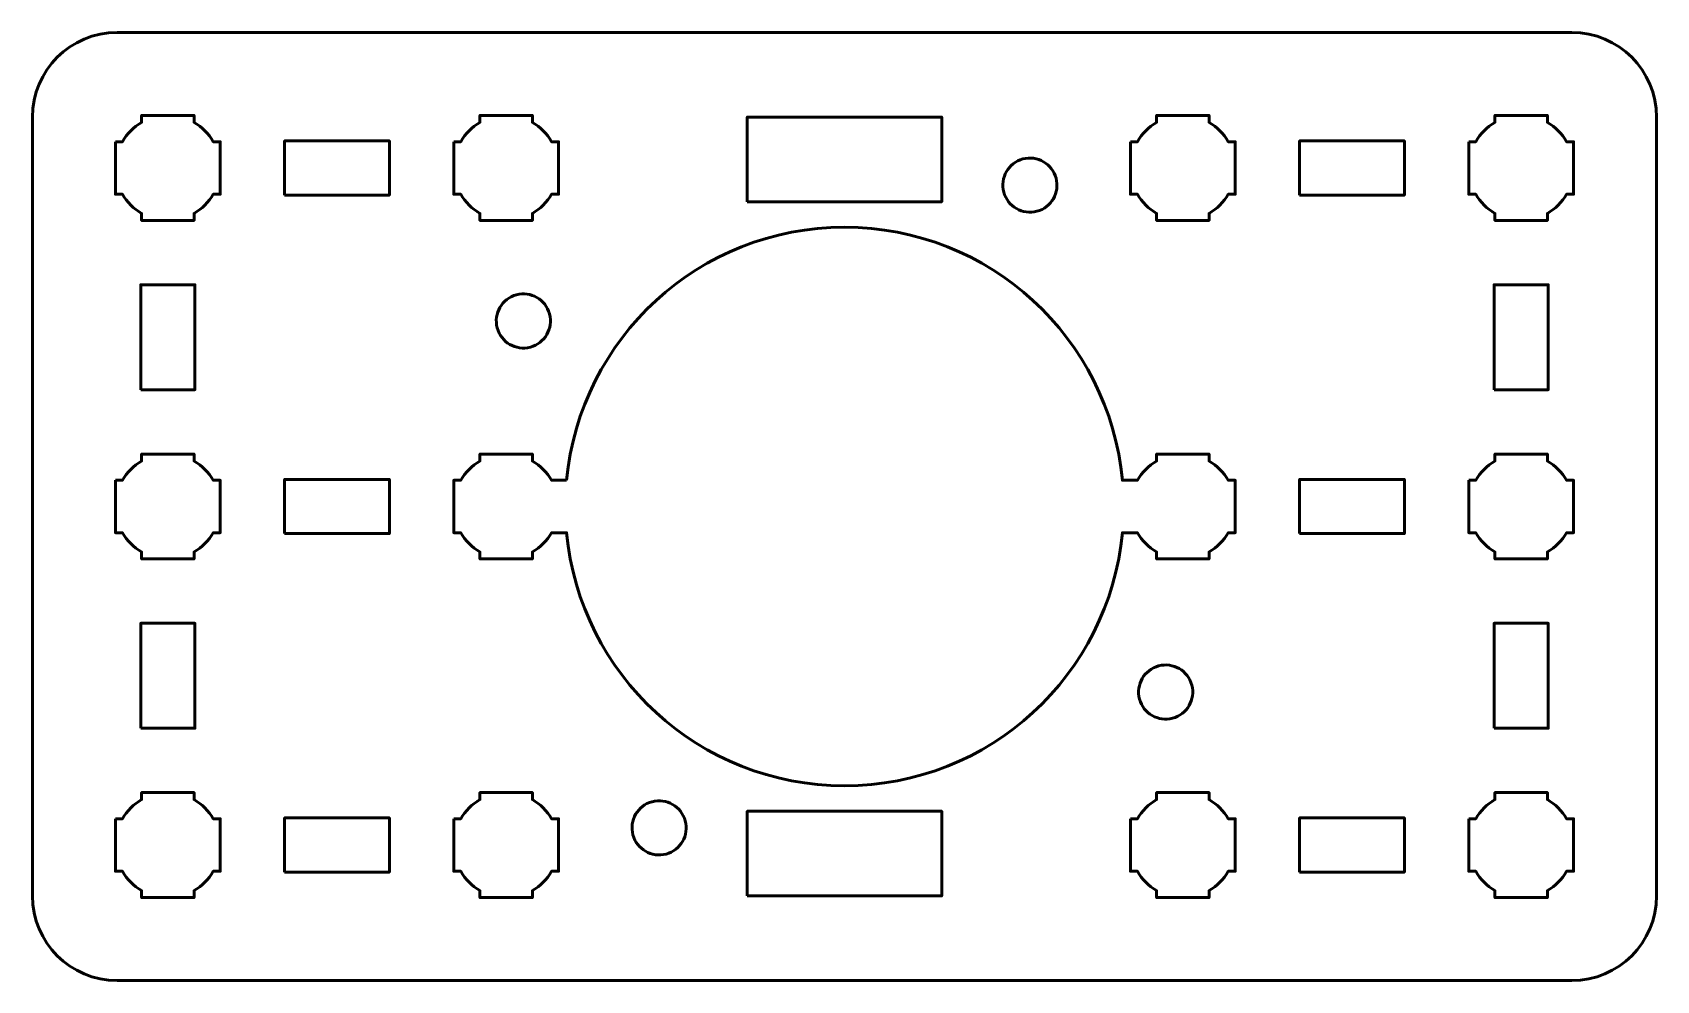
# Model space of a CAD drawing. Header units: centimetres. Extents: x -15.3 to -5.7, y -23.6 to -6.
# Drawn here: x -15.3 to -5.7, y -23.65 to -18.05 of the extents above; entities that cross this region are included whole.
import ezdxf

# ---------------------------------------------------------------- set-up
doc = ezdxf.new("R2010")
doc.units = ezdxf.units.CM
doc.header["$MEASUREMENT"] = 0
doc.layers.add('Layer 1', color=7, linetype='Continuous')

msp = doc.modelspace()

# ---------------------------------------------------------------- linework, layer by layer
at = {"layer": 'Layer 1', "lineweight": 53}
for points in [[(-11.075, -19.05), (-9.925, -19.05), (-9.925, -18.55), (-11.075, -18.55), (-11.075, -19.05)], [(-14.66, -20.16), (-14.34, -20.16), (-14.34, -19.54), (-14.66, -19.54), (-14.66, -20.16)], [(-6.66, -20.16), (-6.34, -20.16), (-6.34, -19.54), (-6.66, -19.54), (-6.66, -20.16)], [(-14.66, -22.16), (-14.34, -22.16), (-14.34, -21.54), (-14.66, -21.54), (-14.66, -22.16)], [(-6.66, -22.16), (-6.34, -22.16), (-6.34, -21.54), (-6.66, -21.54), (-6.66, -22.16)], [(-11.075, -23.15), (-9.925, -23.15), (-9.925, -22.65), (-11.075, -22.65), (-11.075, -23.15)]]:
    msp.add_lwpolyline(points, close=True, dxfattribs=at)
for points, knots in [([(-15.3, -23.15), (-15.3, -23.15), (-15.3, -18.55), (-15.3, -18.55), (-15.3, -18.55), (-15.3, -18.27391), (-15.07609, -18.05), (-14.8, -18.05), (-14.8, -18.05), (-14.8, -18.05), (-6.2, -18.05), (-6.2, -18.05), (-6.2, -18.05), (-5.92391, -18.05), (-5.7, -18.27391), (-5.7, -18.55), (-5.7, -18.55), (-5.7, -18.55), (-5.7, -23.15), (-5.7, -23.15), (-5.7, -23.15), (-5.7, -23.42609), (-5.92391, -23.65), (-6.2, -23.65), (-6.2, -23.65), (-6.2, -23.65), (-14.8, -23.65), (-14.8, -23.65), (-14.8, -23.65), (-15.07609, -23.65), (-15.3, -23.42609), (-15.3, -23.15)], [0, 0, 0, 0, 0.125, 0.125, 0.125, 0.125, 0.25, 0.25, 0.25, 0.25, 0.375, 0.375, 0.375, 0.375, 0.5, 0.5, 0.5, 0.5, 0.625, 0.625, 0.625, 0.625, 0.75, 0.75, 0.75, 0.75, 0.875, 0.875, 0.875, 0.875, 1, 1, 1, 1]), ([(-14.81, -18.695), (-14.81, -18.695), (-14.76851, -18.695), (-14.76851, -18.695), (-14.76851, -18.695), (-14.74128, -18.64795), (-14.70205, -18.60872), (-14.655, -18.58149), (-14.655, -18.58149), (-14.655, -18.58149), (-14.655, -18.54), (-14.655, -18.54), (-14.655, -18.54), (-14.655, -18.54), (-14.5, -18.54), (-14.5, -18.54), (-14.5, -18.54), (-14.5, -18.54), (-14.345, -18.54), (-14.345, -18.54), (-14.345, -18.54), (-14.345, -18.54), (-14.345, -18.58149), (-14.345, -18.58149), (-14.345, -18.58149), (-14.29795, -18.60872), (-14.25872, -18.64795), (-14.23149, -18.695), (-14.23149, -18.695), (-14.23149, -18.695), (-14.19, -18.695), (-14.19, -18.695), (-14.19, -18.695), (-14.19, -18.695), (-14.19, -18.85), (-14.19, -18.85), (-14.19, -18.85), (-14.19, -18.85), (-14.19, -19.005), (-14.19, -19.005), (-14.19, -19.005), (-14.19, -19.005), (-14.23149, -19.005), (-14.23149, -19.005), (-14.23149, -19.005), (-14.25872, -19.05205), (-14.29795, -19.09128), (-14.345, -19.11851), (-14.345, -19.11851), (-14.345, -19.11851), (-14.345, -19.16), (-14.345, -19.16), (-14.345, -19.16), (-14.345, -19.16), (-14.5, -19.16), (-14.5, -19.16), (-14.5, -19.16), (-14.5, -19.16), (-14.655, -19.16), (-14.655, -19.16), (-14.655, -19.16), (-14.655, -19.16), (-14.655, -19.11851), (-14.655, -19.11851), (-14.655, -19.11851), (-14.70205, -19.09128), (-14.74128, -19.05205), (-14.76851, -19.005), (-14.76851, -19.005), (-14.76851, -19.005), (-14.81, -19.005), (-14.81, -19.005), (-14.81, -19.005), (-14.81, -19.005), (-14.81, -18.85), (-14.81, -18.85), (-14.81, -18.85), (-14.81, -18.85), (-14.81, -18.695), (-14.81, -18.695)], [0, 0, 0, 0, 0.05, 0.05, 0.05, 0.05, 0.1, 0.1, 0.1, 0.1, 0.15, 0.15, 0.15, 0.15, 0.2, 0.2, 0.2, 0.2, 0.25, 0.25, 0.25, 0.25, 0.3, 0.3, 0.3, 0.3, 0.35, 0.35, 0.35, 0.35, 0.4, 0.4, 0.4, 0.4, 0.45, 0.45, 0.45, 0.45, 0.5, 0.5, 0.5, 0.5, 0.55, 0.55, 0.55, 0.55, 0.6, 0.6, 0.6, 0.6, 0.65, 0.65, 0.65, 0.65, 0.7, 0.7, 0.7, 0.7, 0.75, 0.75, 0.75, 0.75, 0.8, 0.8, 0.8, 0.8, 0.85, 0.85, 0.85, 0.85, 0.9, 0.9, 0.9, 0.9, 0.95, 0.95, 0.95, 0.95, 1, 1, 1, 1]), ([(-12.81, -18.695), (-12.81, -18.695), (-12.76851, -18.695), (-12.76851, -18.695), (-12.76851, -18.695), (-12.74128, -18.64795), (-12.70205, -18.60872), (-12.655, -18.58149), (-12.655, -18.58149), (-12.655, -18.58149), (-12.655, -18.54), (-12.655, -18.54), (-12.655, -18.54), (-12.655, -18.54), (-12.5, -18.54), (-12.5, -18.54), (-12.5, -18.54), (-12.5, -18.54), (-12.345, -18.54), (-12.345, -18.54), (-12.345, -18.54), (-12.345, -18.54), (-12.345, -18.58149), (-12.345, -18.58149), (-12.345, -18.58149), (-12.29795, -18.60872), (-12.25872, -18.64795), (-12.23149, -18.695), (-12.23149, -18.695), (-12.23149, -18.695), (-12.19, -18.695), (-12.19, -18.695), (-12.19, -18.695), (-12.19, -18.695), (-12.19, -18.85), (-12.19, -18.85), (-12.19, -18.85), (-12.19, -18.85), (-12.19, -19.005), (-12.19, -19.005), (-12.19, -19.005), (-12.19, -19.005), (-12.23149, -19.005), (-12.23149, -19.005), (-12.23149, -19.005), (-12.25872, -19.05205), (-12.29795, -19.09128), (-12.345, -19.11851), (-12.345, -19.11851), (-12.345, -19.11851), (-12.345, -19.16), (-12.345, -19.16), (-12.345, -19.16), (-12.345, -19.16), (-12.5, -19.16), (-12.5, -19.16), (-12.5, -19.16), (-12.5, -19.16), (-12.655, -19.16), (-12.655, -19.16), (-12.655, -19.16), (-12.655, -19.16), (-12.655, -19.11851), (-12.655, -19.11851), (-12.655, -19.11851), (-12.70205, -19.09128), (-12.74128, -19.05205), (-12.76851, -19.005), (-12.76851, -19.005), (-12.76851, -19.005), (-12.81, -19.005), (-12.81, -19.005), (-12.81, -19.005), (-12.81, -19.005), (-12.81, -18.85), (-12.81, -18.85), (-12.81, -18.85), (-12.81, -18.85), (-12.81, -18.695), (-12.81, -18.695)], [0, 0, 0, 0, 0.05, 0.05, 0.05, 0.05, 0.1, 0.1, 0.1, 0.1, 0.15, 0.15, 0.15, 0.15, 0.2, 0.2, 0.2, 0.2, 0.25, 0.25, 0.25, 0.25, 0.3, 0.3, 0.3, 0.3, 0.35, 0.35, 0.35, 0.35, 0.4, 0.4, 0.4, 0.4, 0.45, 0.45, 0.45, 0.45, 0.5, 0.5, 0.5, 0.5, 0.55, 0.55, 0.55, 0.55, 0.6, 0.6, 0.6, 0.6, 0.65, 0.65, 0.65, 0.65, 0.7, 0.7, 0.7, 0.7, 0.75, 0.75, 0.75, 0.75, 0.8, 0.8, 0.8, 0.8, 0.85, 0.85, 0.85, 0.85, 0.9, 0.9, 0.9, 0.9, 0.95, 0.95, 0.95, 0.95, 1, 1, 1, 1]), ([(-8.81, -18.695), (-8.81, -18.695), (-8.76851, -18.695), (-8.76851, -18.695), (-8.76851, -18.695), (-8.74128, -18.64795), (-8.70205, -18.60872), (-8.655, -18.58149), (-8.655, -18.58149), (-8.655, -18.58149), (-8.655, -18.54), (-8.655, -18.54), (-8.655, -18.54), (-8.655, -18.54), (-8.5, -18.54), (-8.5, -18.54), (-8.5, -18.54), (-8.5, -18.54), (-8.345, -18.54), (-8.345, -18.54), (-8.345, -18.54), (-8.345, -18.54), (-8.345, -18.58149), (-8.345, -18.58149), (-8.345, -18.58149), (-8.29795, -18.60872), (-8.25872, -18.64795), (-8.23149, -18.695), (-8.23149, -18.695), (-8.23149, -18.695), (-8.19, -18.695), (-8.19, -18.695), (-8.19, -18.695), (-8.19, -18.695), (-8.19, -18.85), (-8.19, -18.85), (-8.19, -18.85), (-8.19, -18.85), (-8.19, -19.005), (-8.19, -19.005), (-8.19, -19.005), (-8.19, -19.005), (-8.23149, -19.005), (-8.23149, -19.005), (-8.23149, -19.005), (-8.25872, -19.05205), (-8.29795, -19.09128), (-8.345, -19.11851), (-8.345, -19.11851), (-8.345, -19.11851), (-8.345, -19.16), (-8.345, -19.16), (-8.345, -19.16), (-8.345, -19.16), (-8.5, -19.16), (-8.5, -19.16), (-8.5, -19.16), (-8.5, -19.16), (-8.655, -19.16), (-8.655, -19.16), (-8.655, -19.16), (-8.655, -19.16), (-8.655, -19.11851), (-8.655, -19.11851), (-8.655, -19.11851), (-8.70205, -19.09128), (-8.74128, -19.05205), (-8.76851, -19.005), (-8.76851, -19.005), (-8.76851, -19.005), (-8.81, -19.005), (-8.81, -19.005), (-8.81, -19.005), (-8.81, -19.005), (-8.81, -18.85), (-8.81, -18.85), (-8.81, -18.85), (-8.81, -18.85), (-8.81, -18.695), (-8.81, -18.695)], [0, 0, 0, 0, 0.05, 0.05, 0.05, 0.05, 0.1, 0.1, 0.1, 0.1, 0.15, 0.15, 0.15, 0.15, 0.2, 0.2, 0.2, 0.2, 0.25, 0.25, 0.25, 0.25, 0.3, 0.3, 0.3, 0.3, 0.35, 0.35, 0.35, 0.35, 0.4, 0.4, 0.4, 0.4, 0.45, 0.45, 0.45, 0.45, 0.5, 0.5, 0.5, 0.5, 0.55, 0.55, 0.55, 0.55, 0.6, 0.6, 0.6, 0.6, 0.65, 0.65, 0.65, 0.65, 0.7, 0.7, 0.7, 0.7, 0.75, 0.75, 0.75, 0.75, 0.8, 0.8, 0.8, 0.8, 0.85, 0.85, 0.85, 0.85, 0.9, 0.9, 0.9, 0.9, 0.95, 0.95, 0.95, 0.95, 1, 1, 1, 1]), ([(-6.81, -18.695), (-6.81, -18.695), (-6.76851, -18.695), (-6.76851, -18.695), (-6.76851, -18.695), (-6.74128, -18.64795), (-6.70205, -18.60872), (-6.655, -18.58149), (-6.655, -18.58149), (-6.655, -18.58149), (-6.655, -18.54), (-6.655, -18.54), (-6.655, -18.54), (-6.655, -18.54), (-6.5, -18.54), (-6.5, -18.54), (-6.5, -18.54), (-6.5, -18.54), (-6.345, -18.54), (-6.345, -18.54), (-6.345, -18.54), (-6.345, -18.54), (-6.345, -18.58149), (-6.345, -18.58149), (-6.345, -18.58149), (-6.29795, -18.60872), (-6.25872, -18.64795), (-6.23149, -18.695), (-6.23149, -18.695), (-6.23149, -18.695), (-6.19, -18.695), (-6.19, -18.695), (-6.19, -18.695), (-6.19, -18.695), (-6.19, -18.85), (-6.19, -18.85), (-6.19, -18.85), (-6.19, -18.85), (-6.19, -19.005), (-6.19, -19.005), (-6.19, -19.005), (-6.19, -19.005), (-6.23149, -19.005), (-6.23149, -19.005), (-6.23149, -19.005), (-6.25872, -19.05205), (-6.29795, -19.09128), (-6.345, -19.11851), (-6.345, -19.11851), (-6.345, -19.11851), (-6.345, -19.16), (-6.345, -19.16), (-6.345, -19.16), (-6.345, -19.16), (-6.5, -19.16), (-6.5, -19.16), (-6.5, -19.16), (-6.5, -19.16), (-6.655, -19.16), (-6.655, -19.16), (-6.655, -19.16), (-6.655, -19.16), (-6.655, -19.11851), (-6.655, -19.11851), (-6.655, -19.11851), (-6.70205, -19.09128), (-6.74128, -19.05205), (-6.76851, -19.005), (-6.76851, -19.005), (-6.76851, -19.005), (-6.81, -19.005), (-6.81, -19.005), (-6.81, -19.005), (-6.81, -19.005), (-6.81, -18.85), (-6.81, -18.85), (-6.81, -18.85), (-6.81, -18.85), (-6.81, -18.695), (-6.81, -18.695)], [0, 0, 0, 0, 0.05, 0.05, 0.05, 0.05, 0.1, 0.1, 0.1, 0.1, 0.15, 0.15, 0.15, 0.15, 0.2, 0.2, 0.2, 0.2, 0.25, 0.25, 0.25, 0.25, 0.3, 0.3, 0.3, 0.3, 0.35, 0.35, 0.35, 0.35, 0.4, 0.4, 0.4, 0.4, 0.45, 0.45, 0.45, 0.45, 0.5, 0.5, 0.5, 0.5, 0.55, 0.55, 0.55, 0.55, 0.6, 0.6, 0.6, 0.6, 0.65, 0.65, 0.65, 0.65, 0.7, 0.7, 0.7, 0.7, 0.75, 0.75, 0.75, 0.75, 0.8, 0.8, 0.8, 0.8, 0.85, 0.85, 0.85, 0.85, 0.9, 0.9, 0.9, 0.9, 0.95, 0.95, 0.95, 0.95, 1, 1, 1, 1]), ([(-13.81, -19.01), (-13.81, -19.01), (-13.81, -18.69), (-13.81, -18.69), (-13.81, -18.69), (-13.81, -18.69), (-13.19, -18.69), (-13.19, -18.69), (-13.19, -18.69), (-13.19, -18.69), (-13.19, -19.01), (-13.19, -19.01), (-13.19, -19.01), (-13.19, -19.01), (-13.81, -19.01), (-13.81, -19.01)], [0, 0, 0, 0, 0.25, 0.25, 0.25, 0.25, 0.5, 0.5, 0.5, 0.5, 0.75, 0.75, 0.75, 0.75, 1, 1, 1, 1]), ([(-7.81, -19.01), (-7.81, -19.01), (-7.81, -18.69), (-7.81, -18.69), (-7.81, -18.69), (-7.81, -18.69), (-7.19, -18.69), (-7.19, -18.69), (-7.19, -18.69), (-7.19, -18.69), (-7.19, -19.01), (-7.19, -19.01), (-7.19, -19.01), (-7.19, -19.01), (-7.81, -19.01), (-7.81, -19.01)], [0, 0, 0, 0, 0.25, 0.25, 0.25, 0.25, 0.5, 0.5, 0.5, 0.5, 0.75, 0.75, 0.75, 0.75, 1, 1, 1, 1]), ([(-9.55844, -18.99307), (-9.5813, -18.90774), (-9.53064, -18.82001), (-9.44532, -18.79714), (-9.44532, -18.79714), (-9.35998, -18.77428), (-9.27225, -18.82493), (-9.24939, -18.91025), (-9.24939, -18.91025), (-9.22652, -18.99558), (-9.27718, -19.08331), (-9.3625, -19.10617), (-9.3625, -19.10617), (-9.44784, -19.12904), (-9.53557, -19.07839), (-9.55844, -18.99307)], [0, 0, 0, 0, 0.25, 0.25, 0.25, 0.25, 0.5, 0.5, 0.5, 0.5, 0.75, 0.75, 0.75, 0.75, 1, 1, 1, 1]), ([(-12.14262, -20.695), (-12.06444, -19.85656), (-11.35876, -19.20001), (-10.49993, -19.20001), (-10.49993, -19.20001), (-9.6411, -19.20001), (-8.93542, -19.85656), (-8.85724, -20.695), (-8.85724, -20.695), (-8.85724, -20.695), (-8.81, -20.695), (-8.81, -20.695), (-8.81, -20.695), (-8.81, -20.695), (-8.76851, -20.695), (-8.76851, -20.695), (-8.76851, -20.695), (-8.74128, -20.64795), (-8.70205, -20.60872), (-8.655, -20.58149), (-8.655, -20.58149), (-8.655, -20.58149), (-8.655, -20.54), (-8.655, -20.54), (-8.655, -20.54), (-8.655, -20.54), (-8.5, -20.54), (-8.5, -20.54), (-8.5, -20.54), (-8.5, -20.54), (-8.345, -20.54), (-8.345, -20.54), (-8.345, -20.54), (-8.345, -20.54), (-8.345, -20.58149), (-8.345, -20.58149), (-8.345, -20.58149), (-8.29795, -20.60872), (-8.25872, -20.64795), (-8.23149, -20.695), (-8.23149, -20.695), (-8.23149, -20.695), (-8.19, -20.695), (-8.19, -20.695), (-8.19, -20.695), (-8.19, -20.695), (-8.19, -20.85), (-8.19, -20.85), (-8.19, -20.85), (-8.19, -20.85), (-8.19, -21.005), (-8.19, -21.005), (-8.19, -21.005), (-8.19, -21.005), (-8.23149, -21.005), (-8.23149, -21.005), (-8.23149, -21.005), (-8.25872, -21.05205), (-8.29795, -21.09128), (-8.345, -21.11851), (-8.345, -21.11851), (-8.345, -21.11851), (-8.345, -21.16), (-8.345, -21.16), (-8.345, -21.16), (-8.345, -21.16), (-8.5, -21.16), (-8.5, -21.16), (-8.5, -21.16), (-8.5, -21.16), (-8.655, -21.16), (-8.655, -21.16), (-8.655, -21.16), (-8.655, -21.16), (-8.655, -21.11851), (-8.655, -21.11851), (-8.655, -21.11851), (-8.70205, -21.09128), (-8.74128, -21.05205), (-8.76851, -21.005), (-8.76851, -21.005), (-8.76851, -21.005), (-8.81, -21.005), (-8.81, -21.005), (-8.81, -21.005), (-8.81, -21.005), (-8.85723, -21.005), (-8.85723, -21.005), (-8.85723, -21.005), (-8.9354, -21.84345), (-9.6411, -22.50001), (-10.49993, -22.50001), (-10.49993, -22.50001), (-11.35876, -22.50001), (-12.06446, -21.84345), (-12.14263, -21.005), (-12.14263, -21.005), (-12.14263, -21.005), (-12.19, -21.005), (-12.19, -21.005), (-12.19, -21.005), (-12.19, -21.005), (-12.23149, -21.005), (-12.23149, -21.005), (-12.23149, -21.005), (-12.25872, -21.05205), (-12.29795, -21.09128), (-12.345, -21.11851), (-12.345, -21.11851), (-12.345, -21.11851), (-12.345, -21.16), (-12.345, -21.16), (-12.345, -21.16), (-12.345, -21.16), (-12.5, -21.16), (-12.5, -21.16), (-12.5, -21.16), (-12.5, -21.16), (-12.655, -21.16), (-12.655, -21.16), (-12.655, -21.16), (-12.655, -21.16), (-12.655, -21.11851), (-12.655, -21.11851), (-12.655, -21.11851), (-12.70205, -21.09128), (-12.74128, -21.05205), (-12.76851, -21.005), (-12.76851, -21.005), (-12.76851, -21.005), (-12.81, -21.005), (-12.81, -21.005), (-12.81, -21.005), (-12.81, -21.005), (-12.81, -20.695), (-12.81, -20.695), (-12.81, -20.695), (-12.81, -20.695), (-12.76851, -20.695), (-12.76851, -20.695), (-12.76851, -20.695), (-12.74128, -20.64795), (-12.70205, -20.60872), (-12.655, -20.58149), (-12.655, -20.58149), (-12.655, -20.58149), (-12.655, -20.54), (-12.655, -20.54), (-12.655, -20.54), (-12.655, -20.54), (-12.5, -20.54), (-12.5, -20.54), (-12.5, -20.54), (-12.5, -20.54), (-12.345, -20.54), (-12.345, -20.54), (-12.345, -20.54), (-12.345, -20.54), (-12.345, -20.58149), (-12.345, -20.58149), (-12.345, -20.58149), (-12.29795, -20.60872), (-12.25872, -20.64795), (-12.23149, -20.695), (-12.23149, -20.695), (-12.23149, -20.695), (-12.19, -20.695), (-12.19, -20.695), (-12.19, -20.695), (-12.19, -20.695), (-12.14262, -20.695), (-12.14262, -20.695)], [0, 0, 0, 0, 0.0232558, 0.0232558, 0.0232558, 0.0232558, 0.0465116, 0.0465116, 0.0465116, 0.0465116, 0.0697674, 0.0697674, 0.0697674, 0.0697674, 0.0930233, 0.0930233, 0.0930233, 0.0930233, 0.1162791, 0.1162791, 0.1162791, 0.1162791, 0.1395349, 0.1395349, 0.1395349, 0.1395349, 0.1627907, 0.1627907, 0.1627907, 0.1627907, 0.1860465, 0.1860465, 0.1860465, 0.1860465, 0.2093023, 0.2093023, 0.2093023, 0.2093023, 0.2325581, 0.2325581, 0.2325581, 0.2325581, 0.255814, 0.255814, 0.255814, 0.255814, 0.2790698, 0.2790698, 0.2790698, 0.2790698, 0.3023256, 0.3023256, 0.3023256, 0.3023256, 0.3255814, 0.3255814, 0.3255814, 0.3255814, 0.3488372, 0.3488372, 0.3488372, 0.3488372, 0.372093, 0.372093, 0.372093, 0.372093, 0.3953488, 0.3953488, 0.3953488, 0.3953488, 0.4186047, 0.4186047, 0.4186047, 0.4186047, 0.4418605, 0.4418605, 0.4418605, 0.4418605, 0.4651163, 0.4651163, 0.4651163, 0.4651163, 0.4883721, 0.4883721, 0.4883721, 0.4883721, 0.5116279, 0.5116279, 0.5116279, 0.5116279, 0.5348837, 0.5348837, 0.5348837, 0.5348837, 0.5581395, 0.5581395, 0.5581395, 0.5581395, 0.5813953, 0.5813953, 0.5813953, 0.5813953, 0.6046512, 0.6046512, 0.6046512, 0.6046512, 0.627907, 0.627907, 0.627907, 0.627907, 0.6511628, 0.6511628, 0.6511628, 0.6511628, 0.6744186, 0.6744186, 0.6744186, 0.6744186, 0.6976744, 0.6976744, 0.6976744, 0.6976744, 0.7209302, 0.7209302, 0.7209302, 0.7209302, 0.744186, 0.744186, 0.744186, 0.744186, 0.7674419, 0.7674419, 0.7674419, 0.7674419, 0.7906977, 0.7906977, 0.7906977, 0.7906977, 0.8139535, 0.8139535, 0.8139535, 0.8139535, 0.8372093, 0.8372093, 0.8372093, 0.8372093, 0.8604651, 0.8604651, 0.8604651, 0.8604651, 0.8837209, 0.8837209, 0.8837209, 0.8837209, 0.9069767, 0.9069767, 0.9069767, 0.9069767, 0.9302326, 0.9302326, 0.9302326, 0.9302326, 0.9534884, 0.9534884, 0.9534884, 0.9534884, 0.9767442, 0.9767442, 0.9767442, 0.9767442, 1, 1, 1, 1]), ([(-12.55279, -19.79545), (-12.57566, -19.71011), (-12.525, -19.62238), (-12.43968, -19.59952), (-12.43968, -19.59952), (-12.35434, -19.57665), (-12.26661, -19.62731), (-12.24375, -19.71263), (-12.24375, -19.71263), (-12.22088, -19.79797), (-12.27154, -19.8857), (-12.35686, -19.90856), (-12.35686, -19.90856), (-12.4422, -19.93143), (-12.52993, -19.88077), (-12.55279, -19.79545)], [0, 0, 0, 0, 0.25, 0.25, 0.25, 0.25, 0.5, 0.5, 0.5, 0.5, 0.75, 0.75, 0.75, 0.75, 1, 1, 1, 1]), ([(-14.81, -20.695), (-14.81, -20.695), (-14.76851, -20.695), (-14.76851, -20.695), (-14.76851, -20.695), (-14.74128, -20.64795), (-14.70205, -20.60872), (-14.655, -20.58149), (-14.655, -20.58149), (-14.655, -20.58149), (-14.655, -20.54), (-14.655, -20.54), (-14.655, -20.54), (-14.655, -20.54), (-14.5, -20.54), (-14.5, -20.54), (-14.5, -20.54), (-14.5, -20.54), (-14.345, -20.54), (-14.345, -20.54), (-14.345, -20.54), (-14.345, -20.54), (-14.345, -20.58149), (-14.345, -20.58149), (-14.345, -20.58149), (-14.29795, -20.60872), (-14.25872, -20.64795), (-14.23149, -20.695), (-14.23149, -20.695), (-14.23149, -20.695), (-14.19, -20.695), (-14.19, -20.695), (-14.19, -20.695), (-14.19, -20.695), (-14.19, -20.85), (-14.19, -20.85), (-14.19, -20.85), (-14.19, -20.85), (-14.19, -21.005), (-14.19, -21.005), (-14.19, -21.005), (-14.19, -21.005), (-14.23149, -21.005), (-14.23149, -21.005), (-14.23149, -21.005), (-14.25872, -21.05205), (-14.29795, -21.09128), (-14.345, -21.11851), (-14.345, -21.11851), (-14.345, -21.11851), (-14.345, -21.16), (-14.345, -21.16), (-14.345, -21.16), (-14.345, -21.16), (-14.5, -21.16), (-14.5, -21.16), (-14.5, -21.16), (-14.5, -21.16), (-14.655, -21.16), (-14.655, -21.16), (-14.655, -21.16), (-14.655, -21.16), (-14.655, -21.11851), (-14.655, -21.11851), (-14.655, -21.11851), (-14.70205, -21.09128), (-14.74128, -21.05205), (-14.76851, -21.005), (-14.76851, -21.005), (-14.76851, -21.005), (-14.81, -21.005), (-14.81, -21.005), (-14.81, -21.005), (-14.81, -21.005), (-14.81, -20.85), (-14.81, -20.85), (-14.81, -20.85), (-14.81, -20.85), (-14.81, -20.695), (-14.81, -20.695)], [0, 0, 0, 0, 0.05, 0.05, 0.05, 0.05, 0.1, 0.1, 0.1, 0.1, 0.15, 0.15, 0.15, 0.15, 0.2, 0.2, 0.2, 0.2, 0.25, 0.25, 0.25, 0.25, 0.3, 0.3, 0.3, 0.3, 0.35, 0.35, 0.35, 0.35, 0.4, 0.4, 0.4, 0.4, 0.45, 0.45, 0.45, 0.45, 0.5, 0.5, 0.5, 0.5, 0.55, 0.55, 0.55, 0.55, 0.6, 0.6, 0.6, 0.6, 0.65, 0.65, 0.65, 0.65, 0.7, 0.7, 0.7, 0.7, 0.75, 0.75, 0.75, 0.75, 0.8, 0.8, 0.8, 0.8, 0.85, 0.85, 0.85, 0.85, 0.9, 0.9, 0.9, 0.9, 0.95, 0.95, 0.95, 0.95, 1, 1, 1, 1]), ([(-6.81, -20.695), (-6.81, -20.695), (-6.76851, -20.695), (-6.76851, -20.695), (-6.76851, -20.695), (-6.74128, -20.64795), (-6.70205, -20.60872), (-6.655, -20.58149), (-6.655, -20.58149), (-6.655, -20.58149), (-6.655, -20.54), (-6.655, -20.54), (-6.655, -20.54), (-6.655, -20.54), (-6.5, -20.54), (-6.5, -20.54), (-6.5, -20.54), (-6.5, -20.54), (-6.345, -20.54), (-6.345, -20.54), (-6.345, -20.54), (-6.345, -20.54), (-6.345, -20.58149), (-6.345, -20.58149), (-6.345, -20.58149), (-6.29795, -20.60872), (-6.25872, -20.64795), (-6.23149, -20.695), (-6.23149, -20.695), (-6.23149, -20.695), (-6.19, -20.695), (-6.19, -20.695), (-6.19, -20.695), (-6.19, -20.695), (-6.19, -20.85), (-6.19, -20.85), (-6.19, -20.85), (-6.19, -20.85), (-6.19, -21.005), (-6.19, -21.005), (-6.19, -21.005), (-6.19, -21.005), (-6.23149, -21.005), (-6.23149, -21.005), (-6.23149, -21.005), (-6.25872, -21.05205), (-6.29795, -21.09128), (-6.345, -21.11851), (-6.345, -21.11851), (-6.345, -21.11851), (-6.345, -21.16), (-6.345, -21.16), (-6.345, -21.16), (-6.345, -21.16), (-6.5, -21.16), (-6.5, -21.16), (-6.5, -21.16), (-6.5, -21.16), (-6.655, -21.16), (-6.655, -21.16), (-6.655, -21.16), (-6.655, -21.16), (-6.655, -21.11851), (-6.655, -21.11851), (-6.655, -21.11851), (-6.70205, -21.09128), (-6.74128, -21.05205), (-6.76851, -21.005), (-6.76851, -21.005), (-6.76851, -21.005), (-6.81, -21.005), (-6.81, -21.005), (-6.81, -21.005), (-6.81, -21.005), (-6.81, -20.85), (-6.81, -20.85), (-6.81, -20.85), (-6.81, -20.85), (-6.81, -20.695), (-6.81, -20.695)], [0, 0, 0, 0, 0.05, 0.05, 0.05, 0.05, 0.1, 0.1, 0.1, 0.1, 0.15, 0.15, 0.15, 0.15, 0.2, 0.2, 0.2, 0.2, 0.25, 0.25, 0.25, 0.25, 0.3, 0.3, 0.3, 0.3, 0.35, 0.35, 0.35, 0.35, 0.4, 0.4, 0.4, 0.4, 0.45, 0.45, 0.45, 0.45, 0.5, 0.5, 0.5, 0.5, 0.55, 0.55, 0.55, 0.55, 0.6, 0.6, 0.6, 0.6, 0.65, 0.65, 0.65, 0.65, 0.7, 0.7, 0.7, 0.7, 0.75, 0.75, 0.75, 0.75, 0.8, 0.8, 0.8, 0.8, 0.85, 0.85, 0.85, 0.85, 0.9, 0.9, 0.9, 0.9, 0.95, 0.95, 0.95, 0.95, 1, 1, 1, 1]), ([(-13.81, -21.01), (-13.81, -21.01), (-13.81, -20.69), (-13.81, -20.69), (-13.81, -20.69), (-13.81, -20.69), (-13.19, -20.69), (-13.19, -20.69), (-13.19, -20.69), (-13.19, -20.69), (-13.19, -21.01), (-13.19, -21.01), (-13.19, -21.01), (-13.19, -21.01), (-13.81, -21.01), (-13.81, -21.01)], [0, 0, 0, 0, 0.25, 0.25, 0.25, 0.25, 0.5, 0.5, 0.5, 0.5, 0.75, 0.75, 0.75, 0.75, 1, 1, 1, 1]), ([(-7.81, -21.01), (-7.81, -21.01), (-7.81, -20.69), (-7.81, -20.69), (-7.81, -20.69), (-7.81, -20.69), (-7.19, -20.69), (-7.19, -20.69), (-7.19, -20.69), (-7.19, -20.69), (-7.19, -21.01), (-7.19, -21.01), (-7.19, -21.01), (-7.19, -21.01), (-7.81, -21.01), (-7.81, -21.01)], [0, 0, 0, 0, 0.25, 0.25, 0.25, 0.25, 0.5, 0.5, 0.5, 0.5, 0.75, 0.75, 0.75, 0.75, 1, 1, 1, 1]), ([(-8.75609, -21.98743), (-8.77895, -21.9021), (-8.7283, -21.81437), (-8.64298, -21.79151), (-8.64298, -21.79151), (-8.55766, -21.76865), (-8.46993, -21.8193), (-8.44706, -21.90462), (-8.44706, -21.90462), (-8.4242, -21.98996), (-8.47485, -22.07769), (-8.56017, -22.10055), (-8.56017, -22.10055), (-8.64549, -22.12341), (-8.73322, -22.07276), (-8.75609, -21.98743)], [0, 0, 0, 0, 0.25, 0.25, 0.25, 0.25, 0.5, 0.5, 0.5, 0.5, 0.75, 0.75, 0.75, 0.75, 1, 1, 1, 1]), ([(-14.81, -22.695), (-14.81, -22.695), (-14.76851, -22.695), (-14.76851, -22.695), (-14.76851, -22.695), (-14.74128, -22.64795), (-14.70205, -22.60872), (-14.655, -22.58149), (-14.655, -22.58149), (-14.655, -22.58149), (-14.655, -22.54), (-14.655, -22.54), (-14.655, -22.54), (-14.655, -22.54), (-14.5, -22.54), (-14.5, -22.54), (-14.5, -22.54), (-14.5, -22.54), (-14.345, -22.54), (-14.345, -22.54), (-14.345, -22.54), (-14.345, -22.54), (-14.345, -22.58149), (-14.345, -22.58149), (-14.345, -22.58149), (-14.29795, -22.60872), (-14.25872, -22.64795), (-14.23149, -22.695), (-14.23149, -22.695), (-14.23149, -22.695), (-14.19, -22.695), (-14.19, -22.695), (-14.19, -22.695), (-14.19, -22.695), (-14.19, -22.85), (-14.19, -22.85), (-14.19, -22.85), (-14.19, -22.85), (-14.19, -23.005), (-14.19, -23.005), (-14.19, -23.005), (-14.19, -23.005), (-14.23149, -23.005), (-14.23149, -23.005), (-14.23149, -23.005), (-14.25872, -23.05205), (-14.29795, -23.09128), (-14.345, -23.11851), (-14.345, -23.11851), (-14.345, -23.11851), (-14.345, -23.16), (-14.345, -23.16), (-14.345, -23.16), (-14.345, -23.16), (-14.5, -23.16), (-14.5, -23.16), (-14.5, -23.16), (-14.5, -23.16), (-14.655, -23.16), (-14.655, -23.16), (-14.655, -23.16), (-14.655, -23.16), (-14.655, -23.11851), (-14.655, -23.11851), (-14.655, -23.11851), (-14.70205, -23.09128), (-14.74128, -23.05205), (-14.76851, -23.005), (-14.76851, -23.005), (-14.76851, -23.005), (-14.81, -23.005), (-14.81, -23.005), (-14.81, -23.005), (-14.81, -23.005), (-14.81, -22.85), (-14.81, -22.85), (-14.81, -22.85), (-14.81, -22.85), (-14.81, -22.695), (-14.81, -22.695)], [0, 0, 0, 0, 0.05, 0.05, 0.05, 0.05, 0.1, 0.1, 0.1, 0.1, 0.15, 0.15, 0.15, 0.15, 0.2, 0.2, 0.2, 0.2, 0.25, 0.25, 0.25, 0.25, 0.3, 0.3, 0.3, 0.3, 0.35, 0.35, 0.35, 0.35, 0.4, 0.4, 0.4, 0.4, 0.45, 0.45, 0.45, 0.45, 0.5, 0.5, 0.5, 0.5, 0.55, 0.55, 0.55, 0.55, 0.6, 0.6, 0.6, 0.6, 0.65, 0.65, 0.65, 0.65, 0.7, 0.7, 0.7, 0.7, 0.75, 0.75, 0.75, 0.75, 0.8, 0.8, 0.8, 0.8, 0.85, 0.85, 0.85, 0.85, 0.9, 0.9, 0.9, 0.9, 0.95, 0.95, 0.95, 0.95, 1, 1, 1, 1]), ([(-12.81, -22.695), (-12.81, -22.695), (-12.76851, -22.695), (-12.76851, -22.695), (-12.76851, -22.695), (-12.74128, -22.64795), (-12.70205, -22.60872), (-12.655, -22.58149), (-12.655, -22.58149), (-12.655, -22.58149), (-12.655, -22.54), (-12.655, -22.54), (-12.655, -22.54), (-12.655, -22.54), (-12.5, -22.54), (-12.5, -22.54), (-12.5, -22.54), (-12.5, -22.54), (-12.345, -22.54), (-12.345, -22.54), (-12.345, -22.54), (-12.345, -22.54), (-12.345, -22.58149), (-12.345, -22.58149), (-12.345, -22.58149), (-12.29795, -22.60872), (-12.25872, -22.64795), (-12.23149, -22.695), (-12.23149, -22.695), (-12.23149, -22.695), (-12.19, -22.695), (-12.19, -22.695), (-12.19, -22.695), (-12.19, -22.695), (-12.19, -22.85), (-12.19, -22.85), (-12.19, -22.85), (-12.19, -22.85), (-12.19, -23.005), (-12.19, -23.005), (-12.19, -23.005), (-12.19, -23.005), (-12.23149, -23.005), (-12.23149, -23.005), (-12.23149, -23.005), (-12.25872, -23.05205), (-12.29795, -23.09128), (-12.345, -23.11851), (-12.345, -23.11851), (-12.345, -23.11851), (-12.345, -23.16), (-12.345, -23.16), (-12.345, -23.16), (-12.345, -23.16), (-12.5, -23.16), (-12.5, -23.16), (-12.5, -23.16), (-12.5, -23.16), (-12.655, -23.16), (-12.655, -23.16), (-12.655, -23.16), (-12.655, -23.16), (-12.655, -23.11851), (-12.655, -23.11851), (-12.655, -23.11851), (-12.70205, -23.09128), (-12.74128, -23.05205), (-12.76851, -23.005), (-12.76851, -23.005), (-12.76851, -23.005), (-12.81, -23.005), (-12.81, -23.005), (-12.81, -23.005), (-12.81, -23.005), (-12.81, -22.85), (-12.81, -22.85), (-12.81, -22.85), (-12.81, -22.85), (-12.81, -22.695), (-12.81, -22.695)], [0, 0, 0, 0, 0.05, 0.05, 0.05, 0.05, 0.1, 0.1, 0.1, 0.1, 0.15, 0.15, 0.15, 0.15, 0.2, 0.2, 0.2, 0.2, 0.25, 0.25, 0.25, 0.25, 0.3, 0.3, 0.3, 0.3, 0.35, 0.35, 0.35, 0.35, 0.4, 0.4, 0.4, 0.4, 0.45, 0.45, 0.45, 0.45, 0.5, 0.5, 0.5, 0.5, 0.55, 0.55, 0.55, 0.55, 0.6, 0.6, 0.6, 0.6, 0.65, 0.65, 0.65, 0.65, 0.7, 0.7, 0.7, 0.7, 0.75, 0.75, 0.75, 0.75, 0.8, 0.8, 0.8, 0.8, 0.85, 0.85, 0.85, 0.85, 0.9, 0.9, 0.9, 0.9, 0.95, 0.95, 0.95, 0.95, 1, 1, 1, 1]), ([(-8.81, -22.695), (-8.81, -22.695), (-8.76851, -22.695), (-8.76851, -22.695), (-8.76851, -22.695), (-8.74128, -22.64795), (-8.70205, -22.60872), (-8.655, -22.58149), (-8.655, -22.58149), (-8.655, -22.58149), (-8.655, -22.54), (-8.655, -22.54), (-8.655, -22.54), (-8.655, -22.54), (-8.5, -22.54), (-8.5, -22.54), (-8.5, -22.54), (-8.5, -22.54), (-8.345, -22.54), (-8.345, -22.54), (-8.345, -22.54), (-8.345, -22.54), (-8.345, -22.58149), (-8.345, -22.58149), (-8.345, -22.58149), (-8.29795, -22.60872), (-8.25872, -22.64795), (-8.23149, -22.695), (-8.23149, -22.695), (-8.23149, -22.695), (-8.19, -22.695), (-8.19, -22.695), (-8.19, -22.695), (-8.19, -22.695), (-8.19, -22.85), (-8.19, -22.85), (-8.19, -22.85), (-8.19, -22.85), (-8.19, -23.005), (-8.19, -23.005), (-8.19, -23.005), (-8.19, -23.005), (-8.23149, -23.005), (-8.23149, -23.005), (-8.23149, -23.005), (-8.25872, -23.05205), (-8.29795, -23.09128), (-8.345, -23.11851), (-8.345, -23.11851), (-8.345, -23.11851), (-8.345, -23.16), (-8.345, -23.16), (-8.345, -23.16), (-8.345, -23.16), (-8.5, -23.16), (-8.5, -23.16), (-8.5, -23.16), (-8.5, -23.16), (-8.655, -23.16), (-8.655, -23.16), (-8.655, -23.16), (-8.655, -23.16), (-8.655, -23.11851), (-8.655, -23.11851), (-8.655, -23.11851), (-8.70205, -23.09128), (-8.74128, -23.05205), (-8.76851, -23.005), (-8.76851, -23.005), (-8.76851, -23.005), (-8.81, -23.005), (-8.81, -23.005), (-8.81, -23.005), (-8.81, -23.005), (-8.81, -22.85), (-8.81, -22.85), (-8.81, -22.85), (-8.81, -22.85), (-8.81, -22.695), (-8.81, -22.695)], [0, 0, 0, 0, 0.05, 0.05, 0.05, 0.05, 0.1, 0.1, 0.1, 0.1, 0.15, 0.15, 0.15, 0.15, 0.2, 0.2, 0.2, 0.2, 0.25, 0.25, 0.25, 0.25, 0.3, 0.3, 0.3, 0.3, 0.35, 0.35, 0.35, 0.35, 0.4, 0.4, 0.4, 0.4, 0.45, 0.45, 0.45, 0.45, 0.5, 0.5, 0.5, 0.5, 0.55, 0.55, 0.55, 0.55, 0.6, 0.6, 0.6, 0.6, 0.65, 0.65, 0.65, 0.65, 0.7, 0.7, 0.7, 0.7, 0.75, 0.75, 0.75, 0.75, 0.8, 0.8, 0.8, 0.8, 0.85, 0.85, 0.85, 0.85, 0.9, 0.9, 0.9, 0.9, 0.95, 0.95, 0.95, 0.95, 1, 1, 1, 1]), ([(-6.81, -22.695), (-6.81, -22.695), (-6.76851, -22.695), (-6.76851, -22.695), (-6.76851, -22.695), (-6.74128, -22.64795), (-6.70205, -22.60872), (-6.655, -22.58149), (-6.655, -22.58149), (-6.655, -22.58149), (-6.655, -22.54), (-6.655, -22.54), (-6.655, -22.54), (-6.655, -22.54), (-6.5, -22.54), (-6.5, -22.54), (-6.5, -22.54), (-6.5, -22.54), (-6.345, -22.54), (-6.345, -22.54), (-6.345, -22.54), (-6.345, -22.54), (-6.345, -22.58149), (-6.345, -22.58149), (-6.345, -22.58149), (-6.29795, -22.60872), (-6.25872, -22.64795), (-6.23149, -22.695), (-6.23149, -22.695), (-6.23149, -22.695), (-6.19, -22.695), (-6.19, -22.695), (-6.19, -22.695), (-6.19, -22.695), (-6.19, -22.85), (-6.19, -22.85), (-6.19, -22.85), (-6.19, -22.85), (-6.19, -23.005), (-6.19, -23.005), (-6.19, -23.005), (-6.19, -23.005), (-6.23149, -23.005), (-6.23149, -23.005), (-6.23149, -23.005), (-6.25872, -23.05205), (-6.29795, -23.09128), (-6.345, -23.11851), (-6.345, -23.11851), (-6.345, -23.11851), (-6.345, -23.16), (-6.345, -23.16), (-6.345, -23.16), (-6.345, -23.16), (-6.5, -23.16), (-6.5, -23.16), (-6.5, -23.16), (-6.5, -23.16), (-6.655, -23.16), (-6.655, -23.16), (-6.655, -23.16), (-6.655, -23.16), (-6.655, -23.11851), (-6.655, -23.11851), (-6.655, -23.11851), (-6.70205, -23.09128), (-6.74128, -23.05205), (-6.76851, -23.005), (-6.76851, -23.005), (-6.76851, -23.005), (-6.81, -23.005), (-6.81, -23.005), (-6.81, -23.005), (-6.81, -23.005), (-6.81, -22.85), (-6.81, -22.85), (-6.81, -22.85), (-6.81, -22.85), (-6.81, -22.695), (-6.81, -22.695)], [0, 0, 0, 0, 0.05, 0.05, 0.05, 0.05, 0.1, 0.1, 0.1, 0.1, 0.15, 0.15, 0.15, 0.15, 0.2, 0.2, 0.2, 0.2, 0.25, 0.25, 0.25, 0.25, 0.3, 0.3, 0.3, 0.3, 0.35, 0.35, 0.35, 0.35, 0.4, 0.4, 0.4, 0.4, 0.45, 0.45, 0.45, 0.45, 0.5, 0.5, 0.5, 0.5, 0.55, 0.55, 0.55, 0.55, 0.6, 0.6, 0.6, 0.6, 0.65, 0.65, 0.65, 0.65, 0.7, 0.7, 0.7, 0.7, 0.75, 0.75, 0.75, 0.75, 0.8, 0.8, 0.8, 0.8, 0.85, 0.85, 0.85, 0.85, 0.9, 0.9, 0.9, 0.9, 0.95, 0.95, 0.95, 0.95, 1, 1, 1, 1]), ([(-11.75047, -22.78977), (-11.77334, -22.70445), (-11.72268, -22.61671), (-11.63736, -22.59385), (-11.63736, -22.59385), (-11.55202, -22.57098), (-11.46429, -22.62163), (-11.44142, -22.70696), (-11.44142, -22.70696), (-11.41856, -22.79228), (-11.46922, -22.88002), (-11.55454, -22.90288), (-11.55454, -22.90288), (-11.63988, -22.92575), (-11.72761, -22.8751), (-11.75047, -22.78977)], [0, 0, 0, 0, 0.25, 0.25, 0.25, 0.25, 0.5, 0.5, 0.5, 0.5, 0.75, 0.75, 0.75, 0.75, 1, 1, 1, 1]), ([(-13.81, -23.01), (-13.81, -23.01), (-13.81, -22.69), (-13.81, -22.69), (-13.81, -22.69), (-13.81, -22.69), (-13.19, -22.69), (-13.19, -22.69), (-13.19, -22.69), (-13.19, -22.69), (-13.19, -23.01), (-13.19, -23.01), (-13.19, -23.01), (-13.19, -23.01), (-13.81, -23.01), (-13.81, -23.01)], [0, 0, 0, 0, 0.25, 0.25, 0.25, 0.25, 0.5, 0.5, 0.5, 0.5, 0.75, 0.75, 0.75, 0.75, 1, 1, 1, 1]), ([(-7.81, -23.01), (-7.81, -23.01), (-7.81, -22.69), (-7.81, -22.69), (-7.81, -22.69), (-7.81, -22.69), (-7.19, -22.69), (-7.19, -22.69), (-7.19, -22.69), (-7.19, -22.69), (-7.19, -23.01), (-7.19, -23.01), (-7.19, -23.01), (-7.19, -23.01), (-7.81, -23.01), (-7.81, -23.01)], [0, 0, 0, 0, 0.25, 0.25, 0.25, 0.25, 0.5, 0.5, 0.5, 0.5, 0.75, 0.75, 0.75, 0.75, 1, 1, 1, 1])]:
    msp.add_open_spline(points, degree=3, knots=knots, dxfattribs=at)

doc.saveas('drawing.dxf')
